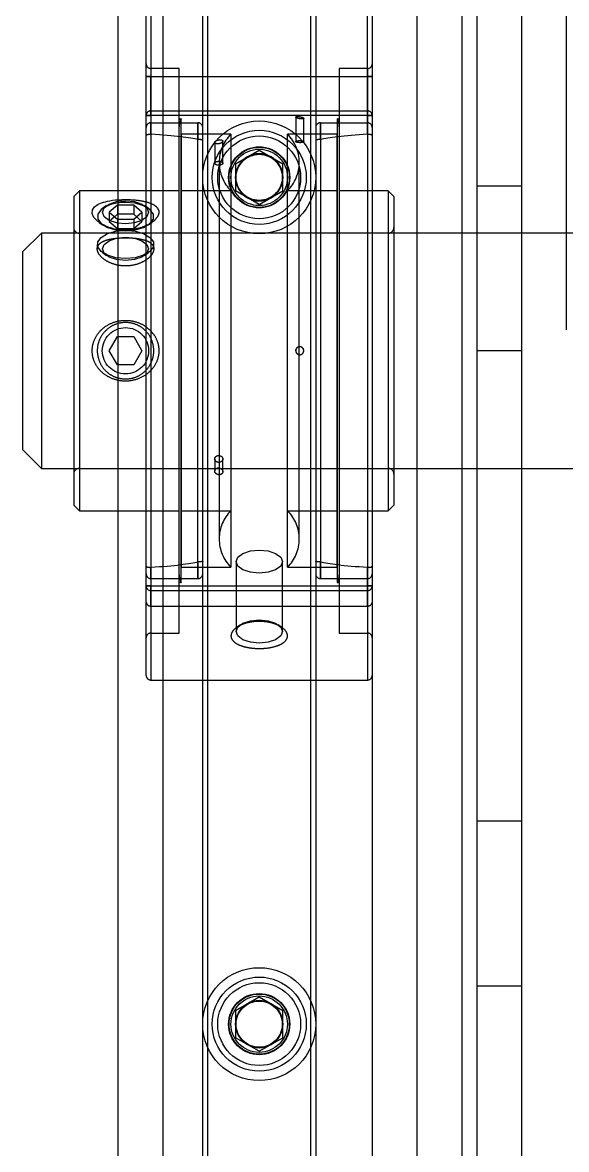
# Model space of a CAD drawing. Header units: metres. Extents: x 0 to 63075, y 0 to 44550.
# Drawn here: x 13846.5 to 13904.2, y 26867.6 to 26987.4 of the extents above; entities that cross this region are included whole.
import ezdxf

# ---------------------------------------------------------------- set-up
doc = ezdxf.new("R2010")
doc.units = ezdxf.units.M
doc.header["$LTSCALE"] = 75
doc.linetypes.add('HIDDEN2', pattern=[4.7625, 3.175, -1.5875])
for name, color, linetype in [('SDM', 7, 'Continuous'), ('SL4', 4, 'Continuous'), ('ST1', 7, 'HIDDEN2')]:
    doc.layers.add(name, color=color, linetype=linetype)

# ---------------------------------------------------------------- blocks, each defined once
blk = doc.blocks.new('A$Cb6dca9d5')
at = {"layer": 'SL4'}
for p, q in [((48.23, 1004.76), (48.23, 54.76)), ((57.76, 215), (57.76, 1004.76)), ((46.64, 381.19), (46.64, 91.19)), ((10.13, 378.02), (10.13, 91.19)), ((14.89, 378.19), (14.89, 86.44)), ((41.88, 378.19), (41.88, 86.44)), ((37.12, 344.4), (37.12, 117.69)), ((22.62, 232.64), (25.13, 234.09)), ((25.13, 234.09), (27.64, 232.64)), ((22.62, 232.64), (22.62, 229.74)), ((27.64, 229.74), (27.64, 232.64)), ((6.03, 229.76), (5.43, 229.16)), ((5.43, 229.16), (5.43, 196.36)), ((10.13, 229.76), (6.03, 229.76)), ((6.03, 229.76), (6.03, 195.76)), ((25.13, 228.3), (22.62, 229.74)), ((25.13, 228.3), (27.64, 229.74)), ((8.93, 228.19), (8.49, 227.88)), ((10.07, 228.23), (9.2, 227.48)), ((10.13, 228.23), (10.07, 228.23)), ((10.07, 228.23), (10.07, 227.26)), ((9.2, 227.48), (10.07, 226.73)), ((10.07, 227.26), (9.77, 227)), ((10.13, 227.26), (10.07, 227.26)), ((10.07, 226.73), (10.13, 226.73)), ((2, 225.26), (0, 223.26)), ((5.43, 225.26), (2, 225.26)), ((2, 225.26), (2, 200.26)), ((0, 223.26), (0, 202.26)), ((0, 202.26), (2, 200.26)), ((2, 200.26), (5.43, 200.26)), ((5.43, 196.36), (6.03, 195.76)), ((6.03, 195.76), (10.13, 195.76)), ((22.62, 142.64), (25.13, 144.09)), ((25.13, 144.09), (27.64, 142.64)), ((22.62, 142.64), (22.62, 139.74)), ((27.64, 139.74), (27.64, 142.64)), ((25.13, 138.3), (22.62, 139.74)), ((25.13, 138.3), (27.64, 139.74))]:
    blk.add_line(p, q, dxfattribs=at)
at = {"layer": 'SL4', "flags": 128}
for points in [[(8.49, 227.88), (8.34, 227.77), (7.98, 227.28), (7.98, 226.76), (8.34, 226.27), (8.49, 226.15)], [(10.13, 226.32), (9.99, 226.35), (9.2, 226.62), (8.66, 227.01), (8.48, 227.48), (8.66, 227.96), (9.2, 228.35), (9.99, 228.62), (10.13, 228.65)]]:
    blk.add_lwpolyline(points, dxfattribs=at)
at = {"layer": 'SL4'}
for centre, radius in [((25.13, 231.19), 6), ((25.13, 231.19), 5), ((25.13, 231.19), 4.4), ((25.13, 141.19), 6), ((25.13, 141.19), 5), ((25.13, 141.19), 4.4)]:
    blk.add_circle(centre, radius, dxfattribs=at)
for centre, start, end in [((25.13, 231.19), 60, 120), ((25.13, 231.19), 120, 180), ((25.13, 231.19), 0, 60), ((25.13, 231.19), 180, 240), ((25.13, 231.19), 300, 0), ((25.13, 231.19), 240, 300), ((25.13, 141.19), 120, 180), ((25.13, 141.19), 60, 120), ((25.13, 141.19), 0, 60), ((25.13, 141.19), 180, 240), ((25.13, 141.19), 300, 0), ((25.13, 141.19), 240, 300)]:
    blk.add_arc(centre, 2.51, start, end, dxfattribs=at)
blk.add_open_spline([(10.13, 225.66), (10.12, 225.66), (9.68, 225.68), (8.88, 225.96), (7.96, 226.46), (7.44, 227.07), (7.35, 227.62), (7.61, 228.07), (8.17, 228.43), (9.02, 228.67), (9.73, 228.8), (10.13, 228.8), (10.13, 228.8)], degree=3, knots=[0, 0, 0, 0, 0.00591, 0.146955, 0.285029, 0.413687, 0.529459, 0.63783, 0.74813, 0.86729, 0.997456, 1, 1, 1, 1], dxfattribs=at)
at = {"layer": 'ST1'}
for p, q in [((53, 1004.76), (53, 4.76)), ((57.76, 215), (57.76, 1004.76)), ((14.89, 381.19), (14.89, 86.44)), ((37.12, 381.19), (37.12, 81.19)), ((46.64, 378.19), (46.64, 91.19)), ((19.13, 121.69), (19.13, 340.69)), ((19.63, 340.69), (19.63, 121.69)), ((30.63, 121.69), (30.63, 340.69)), ((31.13, 340.69), (31.13, 121.69)), ((13.13, 241.91), (13.13, 274.26)), ((13.63, 274.26), (13.63, 241.91)), ((36.63, 241.91), (36.63, 274.26)), ((37.13, 274.26), (37.13, 241.91)), ((16.63, 242.76), (13.63, 242.76)), ((13.63, 242.76), (13.63, 214.01)), ((13.63, 242.76), (13.63, 182.76)), ((16.63, 212.76), (16.63, 242.76)), ((33.63, 242.76), (33.63, 182.76)), ((36.63, 242.76), (33.63, 242.76)), ((36.63, 242.76), (36.63, 182.76)), ((13.13, 241.91), (13.63, 241.91)), ((13.13, 237.76), (13.13, 241.91)), ((13.63, 241.91), (13.13, 241.91)), ((13.63, 241.91), (13.63, 238.26)), ((13.63, 241.91), (36.63, 241.91)), ((13.63, 238.26), (13.63, 241.91)), ((36.63, 238.26), (36.63, 241.91)), ((36.63, 241.91), (37.13, 241.91)), ((37.13, 241.91), (36.63, 241.91)), ((36.63, 241.91), (36.63, 238.26)), ((37.13, 241.91), (37.13, 237.76)), ((13.13, 237.76), (13.63, 237.76)), ((13.13, 236.49), (13.13, 237.76)), ((13.63, 237.76), (13.13, 237.76)), ((13.63, 238.26), (36.63, 238.26)), ((13.63, 238.26), (13.63, 237.76)), ((13.63, 237.76), (13.63, 238.26)), ((13.63, 237.76), (13.63, 236.99)), ((36.63, 237.76), (13.63, 237.76)), ((16.86, 188.12), (16.86, 237.41)), ((29.01, 237.6), (29.01, 234.99)), ((29.86, 234.99), (29.86, 237.46)), ((33.41, 237.41), (33.41, 188.12)), ((36.63, 238.26), (36.63, 237.76)), ((36.63, 237.76), (36.63, 238.26)), ((36.63, 236.99), (36.63, 237.76)), ((36.63, 237.76), (37.13, 237.76)), ((37.13, 237.76), (36.63, 237.76)), ((37.13, 237.76), (37.13, 236.49)), ((13.13, 235.67), (13.13, 236.49)), ((13.63, 236.99), (13.63, 235.78)), ((13.63, 236.99), (18.63, 236.99)), ((13.63, 235.78), (13.63, 236.99)), ((18.63, 235.21), (18.63, 236.99)), ((18.63, 236.99), (18.63, 235.21)), ((31.63, 236.99), (31.63, 235.21)), ((31.63, 236.99), (36.63, 236.99)), ((31.63, 235.21), (31.63, 236.99)), ((36.63, 235.78), (36.63, 236.99)), ((36.63, 236.99), (36.63, 235.78)), ((37.13, 236.49), (37.13, 235.67)), ((13.13, 189.86), (13.13, 235.67)), ((13.62, 235.79), (13.62, 189.74)), ((13.63, 235.78), (13.62, 235.79)), ((16.88, 212.76), (16.88, 235.77)), ((22.13, 235.77), (16.88, 235.77)), ((18.62, 235.21), (18.63, 235.21)), ((18.62, 190.32), (18.62, 235.21)), ((20.41, 234.9), (20.41, 232.69)), ((21.26, 232.69), (21.26, 235.03)), ((22.13, 235.77), (22.13, 189.75)), ((28.14, 189.75), (28.14, 235.77)), ((33.38, 235.77), (28.14, 235.77)), ((31.63, 235.21), (31.65, 235.21)), ((31.65, 235.21), (31.65, 190.32)), ((33.38, 235.77), (33.38, 212.76)), ((36.65, 235.79), (36.63, 235.78)), ((36.65, 189.74), (36.65, 235.79)), ((37.13, 235.67), (37.13, 189.86)), ((20.88, 232.77), (20.88, 192.76)), ((29.38, 192.76), (29.38, 232.77)), ((53, 230.26), (48.23, 230.26)), ((16.63, 229.76), (10.13, 229.76)), ((22.13, 229.76), (16.88, 229.76)), ((33.38, 229.76), (28.14, 229.76)), ((38.83, 229.76), (33.63, 229.76)), ((38.83, 229.76), (38.83, 195.76)), ((39.43, 229.16), (38.83, 229.76)), ((39.43, 229.16), (39.43, 196.36)), ((11.8, 228.23), (10.13, 228.23)), ((12.67, 227.48), (11.8, 228.23)), ((11.8, 228.23), (11.8, 227.26)), ((13.38, 227.88), (12.94, 228.19)), ((8.15, 226.39), (8.49, 226.15)), ((9.2, 227.48), (9.2, 226.51)), ((9.77, 227), (9.2, 226.51)), ((9.2, 226.51), (10.07, 225.76)), ((10.07, 226.73), (10.07, 225.76)), ((11.8, 227.26), (10.13, 227.26)), ((10.13, 226.73), (11.8, 226.73)), ((11.8, 226.73), (12.67, 227.48)), ((12.67, 226.51), (11.8, 227.26)), ((11.8, 226.73), (11.8, 225.76)), ((11.8, 225.76), (12.67, 226.51)), ((12.67, 227.48), (12.67, 226.51)), ((13.38, 226.15), (13.72, 226.38)), ((97, 225.26), (5.43, 225.26)), ((38.83, 225.26), (6.03, 225.26)), ((10.07, 225.76), (11.8, 225.76)), ((10.93, 226.26), (10.13, 226.32)), ((7.93, 224.06), (7.93, 223.58)), ((13.93, 223.58), (13.93, 224.06)), ((8.49, 223.19), (8.93, 222.88)), ((12.94, 222.88), (13.38, 223.19)), ((9.2, 212.76), (10.07, 214.26)), ((10.07, 214.26), (11.8, 214.26)), ((11.8, 214.26), (12.67, 212.76)), ((10.07, 211.26), (9.2, 212.76)), ((12.67, 212.76), (11.8, 211.26)), ((16.63, 182.76), (16.63, 212.76)), ((16.88, 189.75), (16.88, 212.76)), ((29.74, 213.05), (29.79, 213)), ((29.79, 213), (29.8, 212.97)), ((33.38, 212.76), (33.38, 189.75)), ((53, 212.76), (48.23, 212.76)), ((11.8, 211.26), (10.07, 211.26)), ((20.41, 201.26), (20.41, 199.98)), ((21.26, 199.91), (21.26, 201.26)), ((5.43, 200.26), (97, 200.26)), ((6.03, 200.26), (38.83, 200.26)), ((10.13, 195.76), (16.63, 195.76)), ((16.88, 195.76), (22.13, 195.76)), ((28.14, 195.76), (33.38, 195.76)), ((33.63, 195.76), (38.83, 195.76)), ((38.83, 195.76), (39.43, 196.36)), ((13.13, 189.04), (13.13, 189.86)), ((13.62, 189.74), (13.63, 189.74)), ((13.63, 189.74), (13.63, 188.54)), ((13.63, 188.54), (13.63, 189.74)), ((16.88, 189.75), (22.13, 189.75)), ((18.63, 190.32), (18.62, 190.32)), ((18.63, 188.54), (18.63, 190.32)), ((18.63, 190.32), (18.63, 188.54)), ((22.68, 190.35), (22.68, 182.92)), ((27.59, 182.92), (27.59, 190.35)), ((28.14, 189.75), (33.38, 189.75)), ((31.65, 190.32), (31.63, 190.32)), ((31.63, 190.32), (31.63, 188.54)), ((31.63, 188.54), (31.63, 190.32)), ((36.63, 188.54), (36.63, 189.74)), ((36.63, 189.74), (36.65, 189.74)), ((36.63, 189.74), (36.63, 188.54)), ((37.13, 189.86), (37.13, 189.04)), ((13.13, 187.76), (13.13, 189.04)), ((13.63, 188.54), (18.63, 188.54)), ((13.63, 188.54), (13.63, 187.76)), ((31.63, 188.54), (36.63, 188.54)), ((36.63, 187.76), (36.63, 188.54)), ((37.13, 189.04), (37.13, 187.76)), ((13.13, 187.76), (13.63, 187.76)), ((13.13, 186.01), (13.13, 187.76)), ((13.63, 187.76), (13.13, 187.76)), ((13.63, 187.76), (36.63, 187.76)), ((13.63, 187.76), (13.63, 187.26)), ((13.63, 187.26), (13.63, 187.76)), ((36.63, 187.26), (13.63, 187.26)), ((13.63, 187.26), (13.63, 185.62)), ((13.63, 185.62), (13.63, 187.26)), ((36.63, 187.76), (37.13, 187.76)), ((36.63, 187.76), (36.63, 187.26)), ((37.13, 187.76), (36.63, 187.76)), ((36.63, 187.26), (36.63, 187.76)), ((36.63, 185.62), (36.63, 187.26)), ((36.63, 187.26), (36.63, 185.62)), ((37.13, 187.76), (37.13, 186.01)), ((13.13, 178.26), (13.13, 186.01)), ((37.13, 186.01), (37.13, 178.26)), ((13.63, 185.62), (36.63, 185.62)), ((13.63, 185.62), (13.63, 177.81)), ((36.63, 185.62), (36.63, 177.81)), ((23.13, 183.63), (22.72, 183.35)), ((27.53, 183.35), (27.14, 183.63)), ((13.63, 182.76), (16.63, 182.76)), ((33.63, 182.76), (36.63, 182.76)), ((13.63, 177.76), (36.63, 177.76)), ((53, 162.76), (48.23, 162.76)), ((48.23, 145.26), (53, 145.26))]:
    blk.add_line(p, q, dxfattribs=at)
at = {"layer": 'ST1', "flags": 128}
for points in [[(8.49, 226.15), (9.01, 225.87), (9.91, 225.61), (10.93, 225.52), (11.96, 225.61), (12.86, 225.87), (13.53, 226.27), (13.89, 226.76), (13.89, 227.28), (13.53, 227.77), (12.86, 228.17), (11.96, 228.43), (10.93, 228.52)], [(10.13, 228.65), (10.93, 228.71), (11.88, 228.62), (12.67, 228.35), (13.21, 227.96), (13.39, 227.48), (13.21, 227.01), (12.67, 226.62), (11.88, 226.35), (10.93, 226.26), (10.93, 226.26)], [(10.93, 225.56), (11.96, 225.47), (12.86, 225.21), (13.53, 224.81), (13.89, 224.32), (13.89, 223.8), (13.53, 223.31), (12.86, 222.91), (11.96, 222.65), (10.93, 222.56), (9.91, 222.65), (9.01, 222.91), (8.34, 223.31), (7.98, 223.8), (7.98, 224.32), (8.34, 224.81), (9.01, 225.21), (9.91, 225.47), (10.93, 225.56)], [(10.93, 222.36), (9.99, 222.45), (9.2, 222.72), (8.66, 223.12), (8.48, 223.59), (8.66, 224.06), (9.2, 224.46), (9.99, 224.72), (10.93, 224.82), (11.88, 224.72), (12.67, 224.46), (13.21, 224.06), (13.39, 223.59), (13.21, 223.12), (12.67, 222.72), (11.88, 222.45), (10.93, 222.36)], [(25.13, 191.58), (26.08, 191.48), (26.87, 191.22), (27.41, 190.82), (27.59, 190.35), (27.41, 189.88), (26.87, 189.48), (26.08, 189.21), (25.13, 189.12), (24.19, 189.21), (23.4, 189.48), (22.86, 189.88), (22.68, 190.35), (22.86, 190.82), (23.4, 191.22), (24.19, 191.48), (25.13, 191.58)], [(22.68, 182.92), (22.86, 183.39), (23.4, 183.79), (24.19, 184.06), (25.13, 184.15), (26.08, 184.06), (26.87, 183.79), (27.41, 183.39), (27.59, 182.92), (27.41, 182.45), (26.87, 182.05), (26.08, 181.78), (25.13, 181.69), (24.19, 181.78), (23.4, 182.05), (22.86, 182.45), (22.68, 182.92)]]:
    blk.add_lwpolyline(points, dxfattribs=at)
at = {"layer": 'ST1'}
for centre, radius in [((25.13, 231.19), 4.4), ((25.13, 231.19), 3.25), ((25.13, 231.19), 3.25), ((25.13, 231.19), 3.2), ((25.13, 231.19), 3), ((25.13, 231.19), 2.5), ((25.13, 231.19), 2.45), ((10.93, 212.76), 2.46), ((25.13, 141.19), 4.4), ((25.13, 141.19), 3.25), ((25.13, 141.19), 3.25), ((25.13, 141.19), 3.2), ((25.13, 141.19), 3), ((25.13, 141.19), 2.5), ((25.13, 141.19), 2.45)]:
    blk.add_circle(centre, radius, dxfattribs=at)
for centre, radius, start, end in [((13.63, 243.26), 0.5, 180, 270), ((36.63, 243.26), 0.5, 270, 0), ((13.63, 237.76), 0.5, 90, 180), ((18.33, 236.57), 1.7, 150.3555, 180), ((25.13, 212.76), 26, 108.5641, 109.0821), ((25.13, 212.76), 26, 70.9179, 71.4359), ((31.93, 236.57), 1.7, 0, 29.6445), ((36.63, 237.76), 0.5, 0, 90), ((13.63, 236.49), 0.5, 90, 180), ((18.63, 236.49), 0.5, 0, 90), ((31.63, 236.49), 0.5, 90, 180), ((36.63, 236.49), 0.5, 0, 90), ((25.13, 232.77), 4.25, 135, 180), ((25.13, 232.77), 4.25, 0, 45), ((25.13, 232.77), 4.25, 180, 225), ((25.13, 232.77), 4.25, 315, 0), ((10.75, 224.18), 4.34, 87.5615, 121.4602), ((6.03, 225.86), 0.6, 180, 270), ((38.83, 225.86), 0.6, 270, 0), ((6.03, 199.66), 0.6, 90, 180), ((38.83, 199.66), 0.6, 0, 90), ((25.13, 192.76), 4.25, 135, 180), ((25.13, 192.76), 4.25, 0, 45), ((25.13, 192.76), 4.25, 180, 225), ((25.13, 192.76), 4.25, 315, 0), ((13.63, 189.04), 0.5, 180, 270), ((18.33, 188.96), 1.7, 180, 209.6445), ((25.13, 212.76), 26, 250.9179, 251.4359), ((18.63, 189.04), 0.5, 270, 0), ((31.63, 189.04), 0.5, 180, 270), ((31.93, 188.96), 1.7, 330.3555, 0), ((25.13, 212.76), 26, 288.5641, 289.0821), ((36.63, 189.04), 0.5, 270, 0), ((13.63, 187.76), 0.5, 180, 270), ((36.63, 187.76), 0.5, 270, 0), ((13.59, 186.08), 0.455, 188.1263, 276.2928), ((36.68, 186.08), 0.455, 263.7072, 351.8737), ((13.63, 182.26), 0.5, 90, 180), ((36.63, 182.26), 0.5, 0, 90), ((13.63, 178.26), 0.5, 180, 270), ((36.63, 178.26), 0.5, 270, 0)]:
    blk.add_arc(centre, radius, start, end, dxfattribs=at)
for centre, start_param, end_param in [((-43.31, 234.95), 3.27028, 3.564453), ((93.58, 234.95), 5.860325, 6.154498), ((-43.31, 190.58), 2.718733, 3.012905), ((93.58, 190.58), 0.128688, 0.42286)]:
    blk.add_ellipse(centre, major_axis=(-62.44, 0), ratio=0.03267, start_param=start_param, end_param=end_param, dxfattribs=at)
for points, knots in [([(29.71, 237.4), (29.74, 237.4), (29.81, 237.41), (29.86, 237.44), (29.86, 237.47), (29.82, 237.52), (29.74, 237.56), (29.62, 237.6), (29.48, 237.63), (29.33, 237.65), (29.19, 237.66), (29.09, 237.65), (29.02, 237.63), (29, 237.59), (29.03, 237.55), (29.1, 237.51), (29.21, 237.47), (29.35, 237.43), (29.49, 237.41), (29.62, 237.4), (29.68, 237.4), (29.71, 237.4)], [0, 0, 0, 0, 0.053327, 0.106675, 0.159562, 0.212158, 0.264937, 0.31829, 0.372366, 0.427006, 0.481794, 0.536241, 0.590011, 0.643076, 0.69572, 0.748399, 0.801543, 0.85539, 0.909882, 0.964677, 1, 1, 1, 1]), ([(13.13, 235.67), (13.13, 235.67), (13.14, 235.68), (13.15, 235.7), (13.2, 235.73), (13.31, 235.76), (13.45, 235.78), (13.56, 235.78), (13.62, 235.79)], [0, 0, 0, 0, 0.0084102, 0.140315, 0.3598046, 0.5745752, 0.7872506, 1, 1, 1, 1]), ([(19.13, 235.14), (19.13, 235.15), (19.11, 235.17), (19, 235.19), (18.83, 235.2), (18.7, 235.21), (18.63, 235.21)], [0, 0, 0, 0, 0.25, 0.5, 0.75, 1, 1, 1, 1]), ([(21.21, 234.92), (21.22, 234.94), (21.26, 234.99), (21.26, 235.06), (21.22, 235.12), (21.13, 235.17), (21.01, 235.19), (20.87, 235.19), (20.72, 235.16), (20.59, 235.11), (20.48, 235.04), (20.42, 234.97), (20.4, 234.89), (20.43, 234.83), (20.51, 234.78), (20.62, 234.75), (20.76, 234.74), (20.9, 234.76), (21.04, 234.81), (21.15, 234.86), (21.19, 234.9), (21.21, 234.92)], [0, 0, 0, 0, 0.052764, 0.105537, 0.158138, 0.210944, 0.264331, 0.318437, 0.373091, 0.427875, 0.482301, 0.536036, 0.589068, 0.641695, 0.694383, 0.747562, 0.801454, 0.85598, 0.910778, 0.965356, 1, 1, 1, 1]), ([(29.01, 234.99), (29.01, 234.98), (29.02, 234.95), (29.1, 234.92), (29.21, 234.89), (29.34, 234.88), (29.49, 234.87), (29.62, 234.88), (29.74, 234.91), (29.83, 234.94), (29.87, 234.98), (29.86, 235.01), (29.8, 235.05), (29.7, 235.07), (29.57, 235.09), (29.43, 235.1), (29.29, 235.09), (29.16, 235.07), (29.07, 235.05), (29.02, 235.02), (29.01, 235), (29.01, 234.99)], [0, 0, 0, 0, 0.053682, 0.107365, 0.161053, 0.214745, 0.26843, 0.322109, 0.375792, 0.429482, 0.483172, 0.536855, 0.590534, 0.644219, 0.697911, 0.751599, 0.805279, 0.85896, 0.912648, 0.96634, 1, 1, 1, 1]), ([(31.63, 235.21), (31.57, 235.21), (31.44, 235.2), (31.27, 235.19), (31.16, 235.17), (31.14, 235.15), (31.13, 235.14)], [0, 0, 0, 0, 0.25, 0.5, 0.75, 1, 1, 1, 1]), ([(36.65, 235.79), (36.71, 235.78), (36.82, 235.78), (36.96, 235.76), (37.07, 235.73), (37.12, 235.7), (37.13, 235.68), (37.13, 235.67), (37.13, 235.67)], [0, 0, 0, 0, 0.212749, 0.425425, 0.640195, 0.859685, 0.99159, 1, 1, 1, 1]), ([(20.41, 232.69), (20.41, 232.67), (20.42, 232.62), (20.5, 232.55), (20.61, 232.5), (20.74, 232.48), (20.89, 232.47), (21.02, 232.49), (21.14, 232.54), (21.23, 232.6), (21.27, 232.67), (21.26, 232.74), (21.2, 232.81), (21.1, 232.86), (20.97, 232.89), (20.83, 232.9), (20.69, 232.89), (20.56, 232.86), (20.47, 232.8), (20.42, 232.74), (20.41, 232.7), (20.41, 232.69)], [0, 0, 0, 0, 0.0536825, 0.1073648, 0.1610528, 0.2147445, 0.2684301, 0.3221091, 0.3757915, 0.4294819, 0.4831724, 0.536855, 0.590534, 0.6442193, 0.6979111, 0.7515992, 0.8052795, 0.8589598, 0.912648, 0.9663397, 1, 1, 1, 1]), ([(10.13, 228.8), (10.54, 228.82), (11.37, 228.85), (12.6, 228.73), (13.63, 228.47), (14.3, 228.06), (14.52, 227.61), (14.45, 227.32), (14.43, 227.21)], [0, 0, 0, 0, 0.183853, 0.375084, 0.564563, 0.744484, 0.907295, 1, 1, 1, 1]), ([(14.43, 227.21), (14.33, 227.03), (14.13, 226.67), (13.43, 226.17), (12.5, 225.78), (11.34, 225.56), (10.54, 225.63), (10.13, 225.66)], [0, 0, 0, 0, 0.188446, 0.370052, 0.568648, 0.784106, 1, 1, 1, 1]), ([(10.93, 224.77), (10.6, 224.76), (9.94, 224.74), (9.05, 224.59), (8.37, 224.33), (7.96, 223.94), (7.89, 223.44), (8.16, 222.9), (8.73, 222.38), (9.54, 221.97), (10.52, 221.75), (11.54, 221.78), (12.48, 222.03), (13.25, 222.46), (13.78, 223), (13.99, 223.54), (13.86, 224.02), (13.41, 224.38), (12.69, 224.62), (11.82, 224.75), (11.21, 224.77), (10.93, 224.77)], [0, 0, 0, 0, 0.052628, 0.10522, 0.158773, 0.212997, 0.266197, 0.318318, 0.370893, 0.424779, 0.478873, 0.531644, 0.583647, 0.636606, 0.690767, 0.74453, 0.796954, 0.849149, 0.902518, 0.956758, 1, 1, 1, 1]), ([(13.56, 214.93), (13.3, 215.15), (12.74, 215.62), (11.63, 215.99), (10.38, 216.02), (9.15, 215.64), (8.16, 214.87), (7.53, 213.86), (7.33, 212.77), (7.51, 211.76), (8.01, 210.86), (8.78, 210.13), (9.83, 209.63), (11.05, 209.46), (12.31, 209.71), (13.4, 210.35), (14.17, 211.3), (14.52, 212.38), (14.45, 213.43), (14.11, 214.3), (13.73, 214.74), (13.56, 214.93)], [0, 0, 0, 0, 0.0474495, 0.1032478, 0.1620555, 0.221908, 0.2810236, 0.336861, 0.3872615, 0.4336531, 0.4799098, 0.5293604, 0.5834733, 0.6414399, 0.7011394, 0.7607357, 0.81805, 0.8703854, 0.9177757, 0.9636318, 1, 1, 1, 1]), ([(10.93, 209.76), (10.6, 209.79), (9.94, 209.86), (9.05, 210.36), (8.37, 211.1), (7.96, 212.05), (7.89, 213.07), (8.16, 214.04), (8.73, 214.87), (9.54, 215.48), (10.52, 215.79), (11.54, 215.76), (12.48, 215.4), (13.25, 214.76), (13.78, 213.88), (13.99, 212.88), (13.86, 211.87), (13.41, 210.97), (12.69, 210.26), (11.82, 209.83), (11.21, 209.78), (10.93, 209.76)], [0, 0, 0, 0, 0.052628, 0.10522, 0.158773, 0.212997, 0.266197, 0.318318, 0.370893, 0.424779, 0.478873, 0.531644, 0.583647, 0.636606, 0.690767, 0.74453, 0.796954, 0.849149, 0.902518, 0.956758, 1, 1, 1, 1]), ([(29.01, 212.76), (29.01, 212.81), (29.02, 212.91), (29.1, 213.03), (29.21, 213.13), (29.34, 213.19), (29.49, 213.19), (29.62, 213.15), (29.74, 213.07), (29.83, 212.95), (29.87, 212.81), (29.86, 212.66), (29.8, 212.53), (29.7, 212.42), (29.57, 212.35), (29.43, 212.33), (29.29, 212.36), (29.16, 212.43), (29.07, 212.54), (29.02, 212.66), (29.01, 212.73), (29.01, 212.76)], [0, 0, 0, 0, 0.0536825, 0.1073648, 0.1610528, 0.2147445, 0.2684301, 0.3221091, 0.3757915, 0.4294819, 0.4831724, 0.536855, 0.590534, 0.6442193, 0.6979111, 0.7515992, 0.8052795, 0.8589598, 0.912648, 0.9663397, 1, 1, 1, 1]), ([(29.01, 212.76), (29.01, 212.8), (29.01, 212.85), (29.03, 212.9), (29.03, 212.9)], [0, 0, 0, 0, 0.962526, 1, 1, 1, 1]), ([(20.41, 201.26), (20.41, 201.22), (20.42, 201.13), (20.5, 201.02), (20.61, 200.94), (20.74, 200.89), (20.89, 200.89), (21.02, 200.92), (21.14, 200.99), (21.23, 201.1), (21.27, 201.22), (21.26, 201.34), (21.2, 201.46), (21.1, 201.55), (20.97, 201.61), (20.83, 201.63), (20.69, 201.61), (20.56, 201.55), (20.47, 201.45), (20.42, 201.35), (20.41, 201.28), (20.41, 201.26)], [0, 0, 0, 0, 0.053682, 0.107365, 0.161053, 0.214745, 0.26843, 0.322109, 0.375792, 0.429482, 0.483172, 0.536855, 0.590534, 0.644219, 0.697911, 0.751599, 0.805279, 0.85896, 0.912648, 0.96634, 1, 1, 1, 1]), ([(20.89, 200.3), (20.84, 200.31), (20.75, 200.32), (20.61, 200.28), (20.5, 200.21), (20.43, 200.1), (20.4, 199.98), (20.43, 199.86), (20.49, 199.74), (20.6, 199.65), (20.73, 199.59), (20.88, 199.57), (21.02, 199.59), (21.14, 199.65), (21.23, 199.75), (21.27, 199.87), (21.26, 199.99), (21.2, 200.11), (21.11, 200.21), (21, 200.28), (20.92, 200.3), (20.89, 200.3)], [0, 0, 0, 0, 0.054736, 0.109478, 0.16399, 0.217847, 0.270979, 0.323642, 0.376288, 0.429367, 0.483144, 0.537587, 0.592374, 0.64702, 0.701097, 0.754439, 0.80721, 0.859817, 0.912724, 0.966267, 1, 1, 1, 1]), ([(13.13, 189.86), (13.13, 189.85), (13.14, 189.85), (13.15, 189.82), (13.2, 189.79), (13.31, 189.76), (13.45, 189.74), (13.56, 189.74), (13.62, 189.74)], [0, 0, 0, 0, 0.0084102, 0.140315, 0.3598046, 0.5745752, 0.7872506, 1, 1, 1, 1]), ([(19.13, 190.38), (19.13, 190.37), (19.11, 190.36), (19, 190.34), (18.83, 190.32), (18.7, 190.32), (18.63, 190.32)], [0, 0, 0, 0, 0.25, 0.5, 0.75, 1, 1, 1, 1]), ([(31.63, 190.32), (31.57, 190.32), (31.44, 190.32), (31.27, 190.34), (31.16, 190.36), (31.14, 190.37), (31.13, 190.38)], [0, 0, 0, 0, 0.25, 0.5, 0.75, 1, 1, 1, 1]), ([(36.65, 189.74), (36.71, 189.74), (36.82, 189.74), (36.96, 189.76), (37.07, 189.79), (37.12, 189.82), (37.13, 189.85), (37.13, 189.85), (37.13, 189.86)], [0, 0, 0, 0, 0.2127494, 0.4254248, 0.6401954, 0.859685, 0.9915898, 1, 1, 1, 1]), ([(27.23, 181.47), (27, 181.39), (26.5, 181.22), (25.54, 181.1), (24.5, 181.12), (23.52, 181.28), (22.73, 181.58), (22.23, 182), (22.08, 182.47), (22.26, 182.95), (22.74, 183.4), (23.47, 183.75), (24.4, 183.98), (25.44, 184.02), (26.46, 183.86), (27.32, 183.53), (27.92, 183.08), (28.18, 182.58), (28.1, 182.11), (27.76, 181.73), (27.39, 181.55), (27.23, 181.47)], [0, 0, 0, 0, 0.047292, 0.102091, 0.158296, 0.214989, 0.271005, 0.325251, 0.37727, 0.427786, 0.478331, 0.530322, 0.584384, 0.640206, 0.696866, 0.753228, 0.808134, 0.860843, 0.911693, 0.962052, 1, 1, 1, 1])]:
    blk.add_open_spline(points, degree=3, knots=knots, dxfattribs=at)

msp = doc.modelspace()

# ---------------------------------------------------------------- block references
at = {"layer": 'SDM'}
msp.add_blockref('A$Cb6dca9d5', (13846.47, 26739.77), dxfattribs=at)

doc.saveas('drawing.dxf')
